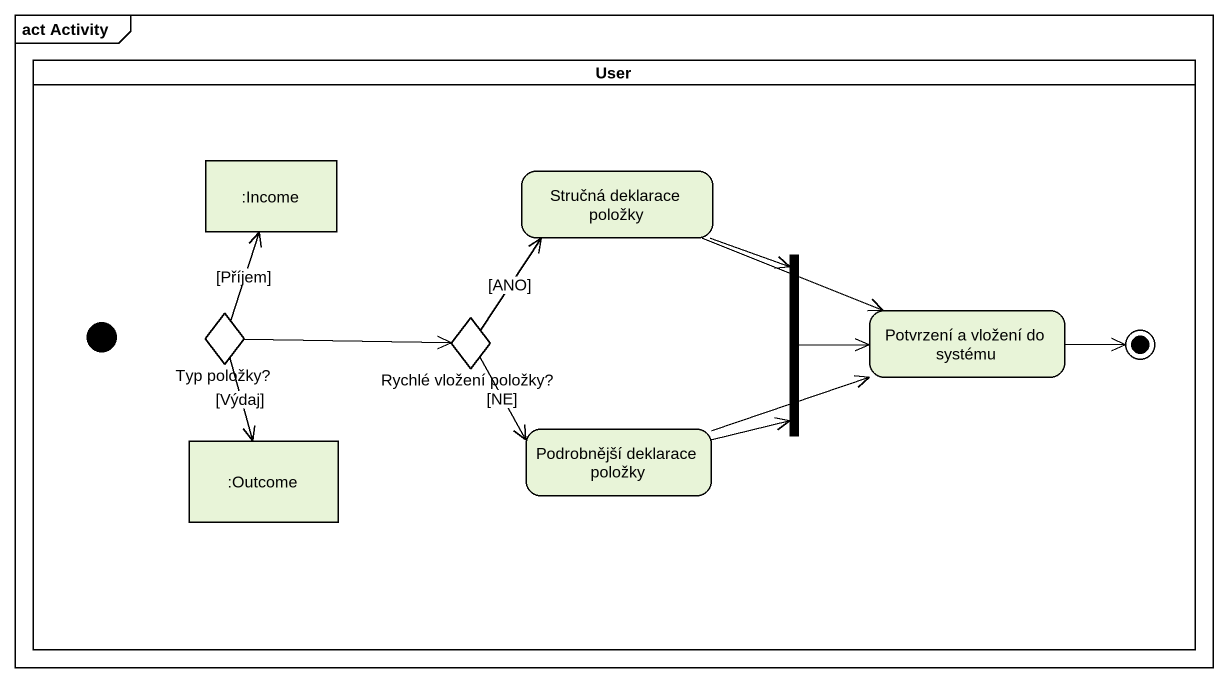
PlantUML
@startuml
mainframe act Activity
hide empty description
state User <<partition>> {
  state ":Income" as Income <<object>>
  state "Stručná deklarace položky" as Stručná_deklarace_položky
  state fork1 <<join>>
  state initial1 <<start>>
  state "Typ položky?" as Typ_položky <<choice>>
  state "Rychlé vložení položky?" as Rychlé_vložení_položky <<choice>>
  state "Potvrzení a vložení do systému" as Potvrzení_a_vložení_do
  state ":Outcome" as Outcome <<object>>
  state "Podrobnější deklarace položky" as Podrobnější_deklarace
  Potvrzení_a_vložení_do -right-> [*]
}
Stručná_deklarace_položky --> fork1
Stručná_deklarace_položky -right-> Potvrzení_a_vložení_do
fork1 -right-> Potvrzení_a_vložení_do
Typ_položky -up-> Income : [Příjem]
Typ_položky -right-> Rychlé_vložení_položky
Typ_položky --> Outcome : [Výdaj]
Rychlé_vložení_položky -up-> Stručná_deklarace_položky : [ANO]
Rychlé_vložení_položky --> Podrobnější_deklarace : [NE]
Podrobnější_deklarace -up-> fork1
Podrobnější_deklarace -right-> Potvrzení_a_vložení_do
@enduml
